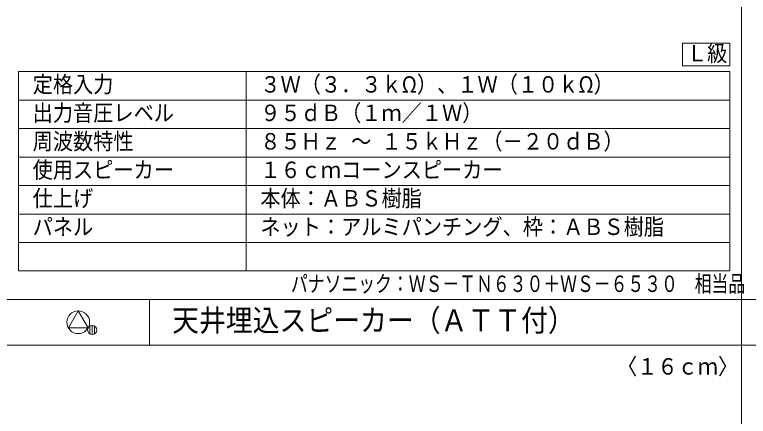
# Model space of a CAD drawing. Units: millimetres, scale not verified. Extents: x -811 to 811, y -280 to 280.
# Drawn here: x -280.3 to -151.4, y -139 to -68.5 of the extents above; entities that cross this region are included whole.
import ezdxf
from ezdxf.enums import TextEntityAlignment as Align

# ---------------------------------------------------------------- set-up
doc = ezdxf.new("R2010")
doc.units = ezdxf.units.MM
doc.header["$LTSCALE"] = 2
for name, color, linetype, lineweight in [('0-0_WAKU', 4, 'Continuous', 9), ('0-1_MOJI1', 7, 'Continuous', 9), ('0-5_WAKU-M', 7, 'Continuous', 9), ('0-6_(J)SP', 7, 'Continuous', 9)]:
    doc.layers.add(name, color=color, linetype=linetype, lineweight=lineweight)
doc.layers.add('0-3_相当品', color=4, linetype='Continuous')
doc.styles.add('ＭＳ ゴシック', font='')
doc.styles.get('ＭＳ ゴシック').set_extended_font_data('MS Gothic')

msp = doc.modelspace()

# ---------------------------------------------------------------- linework, layer by layer
at = {"layer": '0-0_WAKU', "color": 3}
for p, q in [((-279.595, -78.464), (-279.595, -113.464)), ((-154.595, -78.464), (-279.595, -78.464)), ((-239.595, -113.464), (-239.595, -78.464)), ((-154.595, -113.464), (-154.595, -78.464)), ((-279.595, -113.464), (-154.595, -113.464))]:
    msp.add_line(p, q, dxfattribs=at)
at = {"layer": '0-0_WAKU'}
for p, q in [((-279.595, -83.464), (-154.595, -83.464)), ((-279.595, -88.464), (-154.595, -88.464)), ((-279.595, -93.464), (-154.595, -93.464)), ((-279.595, -98.464), (-154.595, -98.464)), ((-279.595, -103.464), (-154.595, -103.464)), ((-279.595, -108.464), (-154.595, -108.464))]:
    msp.add_line(p, q, dxfattribs=at)
at = {"layer": '0-1_MOJI1'}
msp.add_lwpolyline([(-162.916, -73.497), (-154.595, -73.497), (-154.595, -77.464), (-162.916, -77.464)], close=True, dxfattribs=at)
at = {"layer": '0-5_WAKU-M'}
for p, q in [((-152.595, 241.536), (-152.595, -238.464)), ((-410.595, -118.464), (-23.595, -118.464)), ((-256.595, -118.464), (-256.595, -126.464)), ((-410.595, -126.464), (-23.595, -126.464))]:
    msp.add_line(p, q, dxfattribs=at)
at = {"layer": '0-6_(J)SP'}
for p, q in [((-267.034, -124.514), (-267.034, -123.129)), ((-266.634, -124.621), (-266.634, -123.021)), ((-266.234, -124.514), (-266.234, -123.128)), ((-265.834, -123.839), (-265.834, -123.804))]:
    msp.add_line(p, q, dxfattribs=at)
msp.add_lwpolyline([(-269.095, -120.464), (-270.827, -123.464), (-267.363, -123.464)], close=True, dxfattribs=at)
for centre, radius in [((-269.095, -122.464), 2), ((-266.634, -123.821), 0.8)]:
    msp.add_circle(centre, radius, dxfattribs=at)

# ---------------------------------------------------------------- texts
at = {"layer": '0-1_MOJI1', "style": 'ＭＳ ゴシック', "width": 0.9}
for s, height, p in [('Ｌ級', 2.889, (-162.155, -77.535)), ('定格入力', 2.889, (-277.095, -83.019)), ('３Ｗ（３．３ｋΩ）、１Ｗ（１０ｋΩ）', 2.889, (-237.095, -83.019)), ('出力音圧レベル', 2.889, (-277.095, -88.019)), ('９５ｄＢ（１ｍ／１Ｗ）', 2.889, (-237.095, -88.019)), ('周波数特性', 2.889, (-277.095, -93.019)), ('８５Ｈｚ ～ １５ｋＨｚ（－２０ｄＢ）', 2.889, (-237.095, -93.019)), ('使用スピーカー', 2.889, (-277.095, -98.019)), ('１６ｃｍコーンスピーカー', 2.889, (-237.095, -98.019)), ('仕上げ', 2.889, (-277.095, -103.019)), ('本体：ＡＢＳ樹脂', 2.889, (-237.095, -103.019)), ('パネル', 2.889, (-277.095, -108.019)), ('ネット：アルミパンチング、枠：ＡＢＳ樹脂', 2.889, (-237.095, -108.019)), ('天井埋込スピーカー（ＡＴＴ付）', 3.842, (-252.595, -125.204)), ('〈１６ｃｍ〉', 2.889, (-174.434, -132.525))]:
    msp.add_text(s, height=height, dxfattribs=at).set_placement(p, align=Align.BOTTOM_LEFT)
at = {"layer": '0-3_相当品', "style": 'ＭＳ ゴシック', "width": 0.75}
msp.add_text('パナソニック：ＷＳ－ＴＮ６３０＋ＷＳ－６５３０\u3000相当品', height=2.889, dxfattribs=at).set_placement((-231.715, -118.019), align=Align.BOTTOM_LEFT)

doc.saveas('drawing.dxf')
